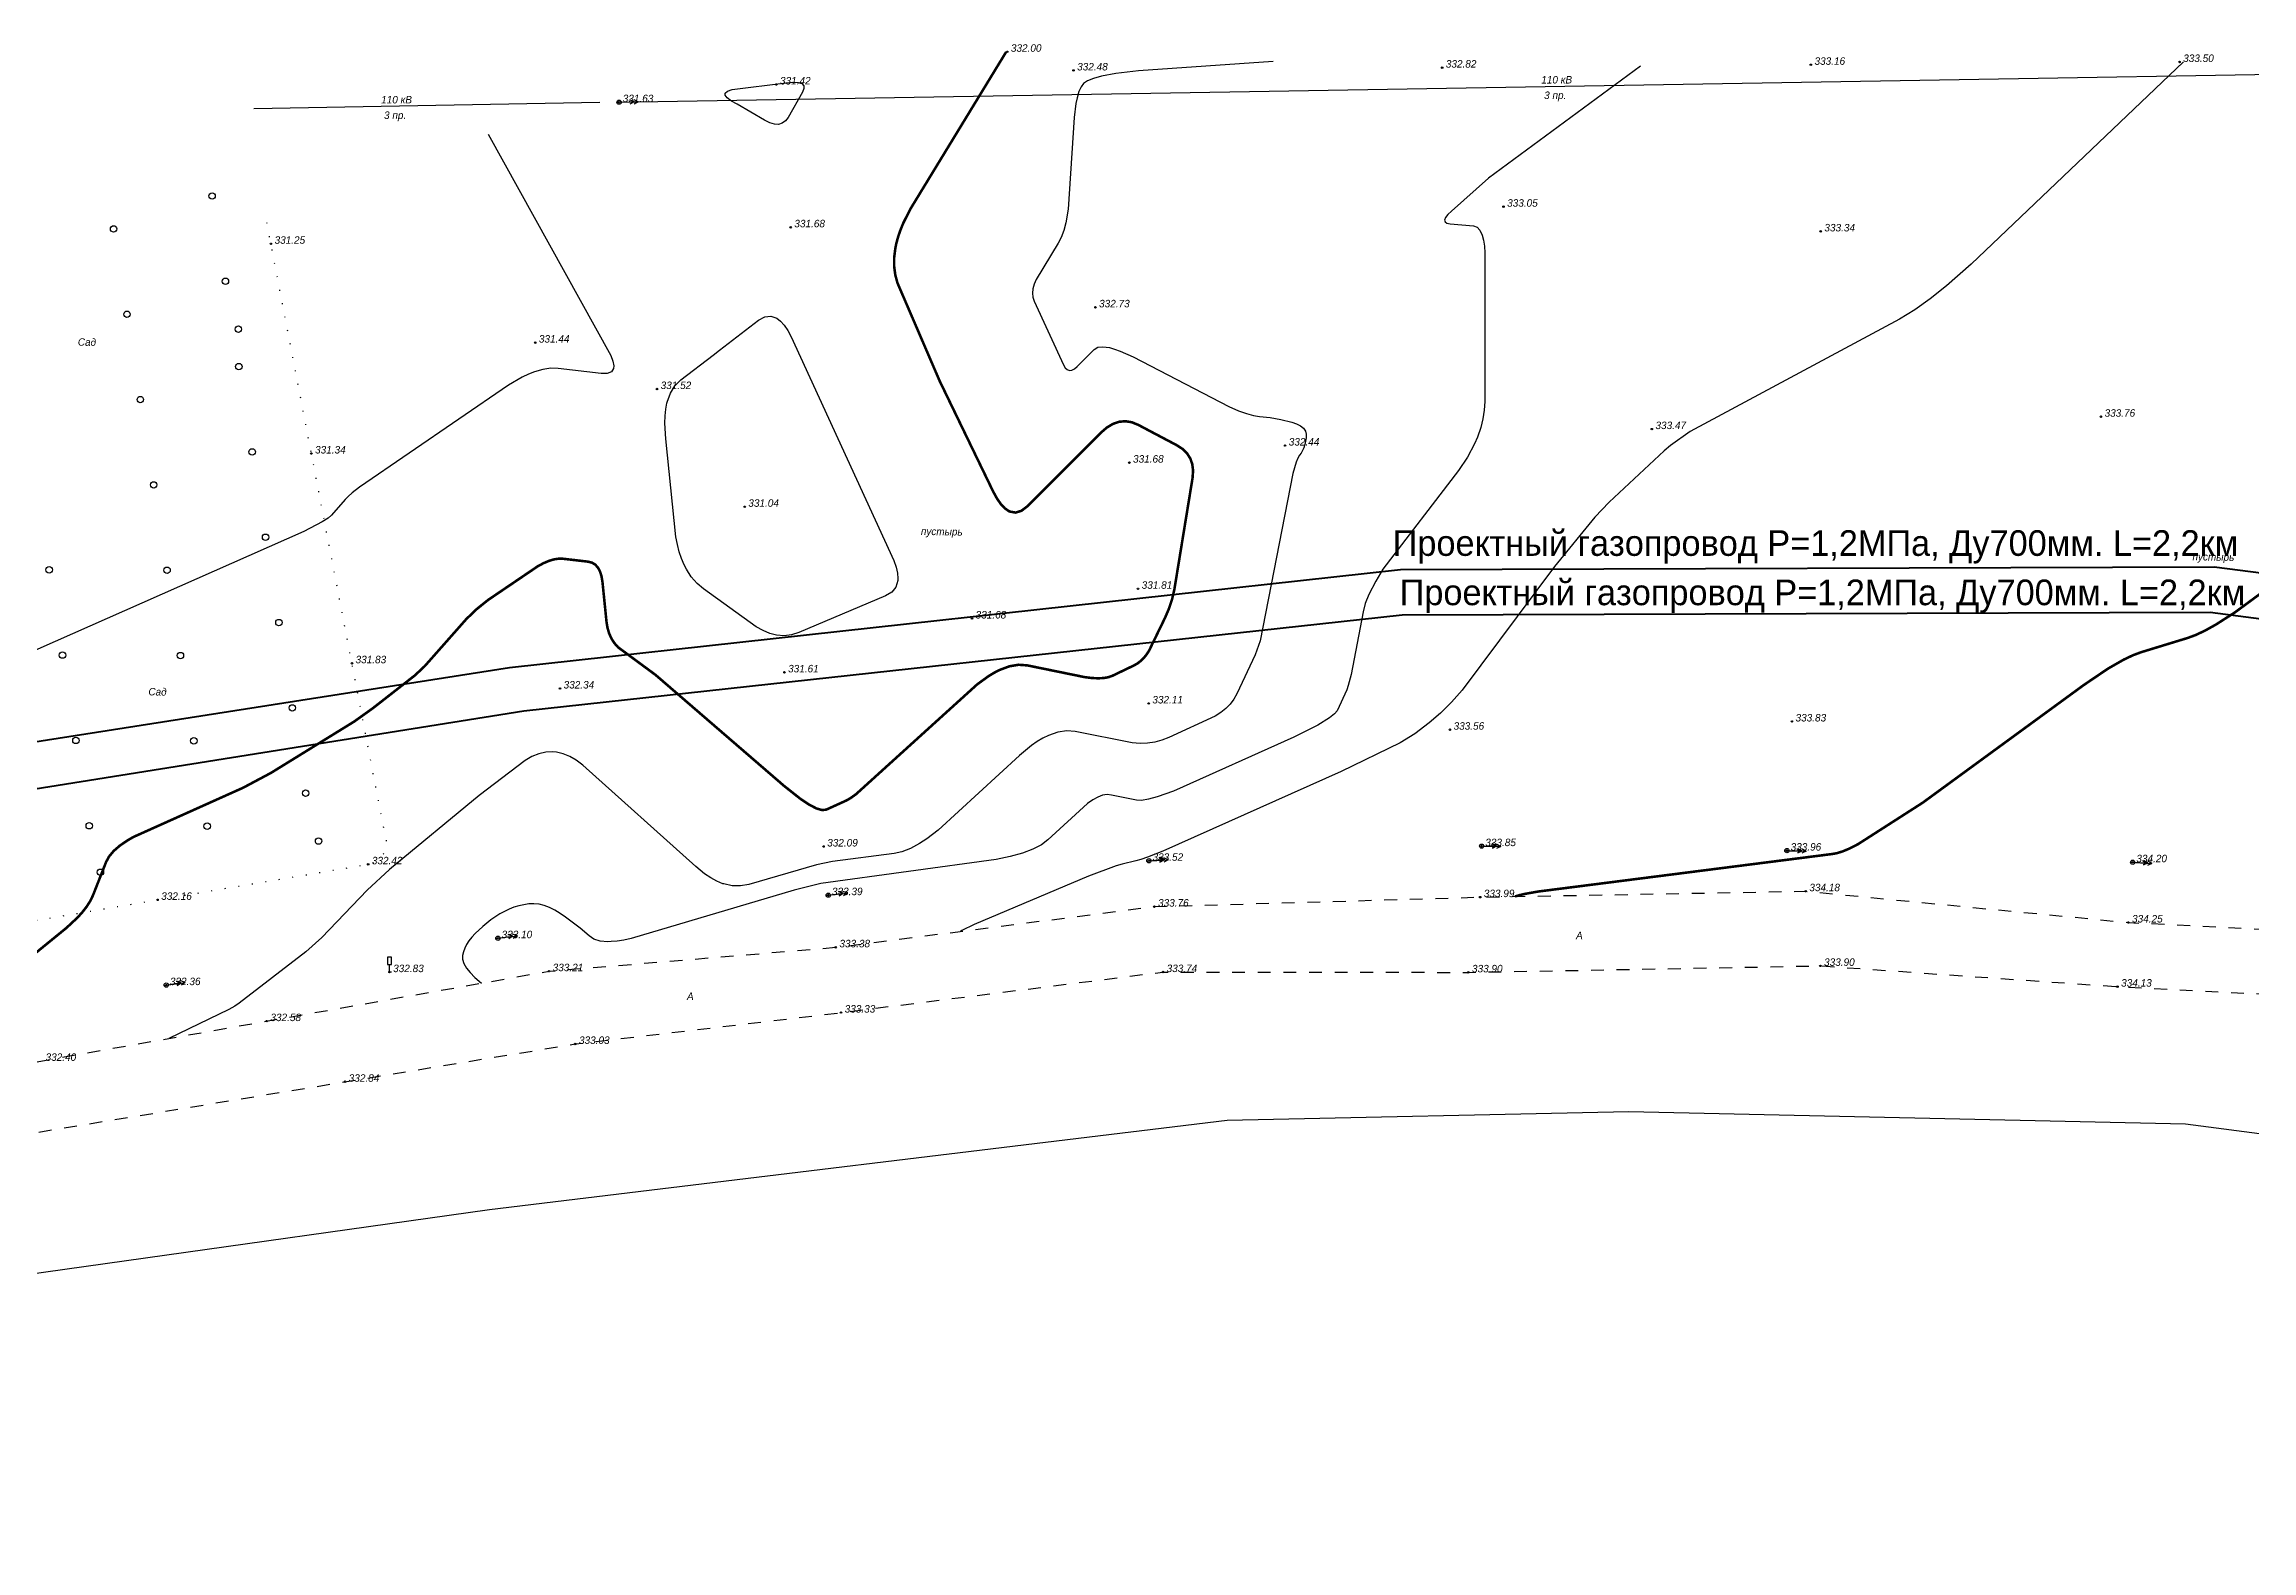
# Model space of a CAD drawing. Extents: x 108150 to 142535, y -18867 to -9422.
# Drawn here: x 139447.1 to 139705.5, y -13317.9 to -13141.6 of the extents above; entities that cross this region are included whole.
import ezdxf

# ---------------------------------------------------------------- set-up
doc = ezdxf.new("R2010")
doc.units = 0
doc.header["$MEASUREMENT"] = 0
for name, pattern in [('Д_ТРОТ_ТРУБА', [3, 1.5, -1.5]), ('ДОРОГИ_СТРОЯЩ', [9, 8, -1]), ('РА_КОНТУРЫ', [1.5, 0, -1.5])]:
    doc.linetypes.add(name, pattern=pattern)
for name, color, linetype in [('(022) Возд. Линии', 7, 'Continuous'), ('(025) Дорога', 7, 'Continuous'), ('(026) Д_знаки', 7, 'Continuous'), ('(037) Контуры', 7, 'Continuous'), ('(038) Деревья', 7, 'Continuous'), ('(039) Земля', 7, 'Continuous'), ('(040) Ограда', 7, 'Continuous'), ('CONTOURS-LABEL', 7, 'Continuous'), ('GEO_POINTS111', 7, 'Continuous'), ('R_Поверхность1_CNT-MAJ', 7, 'Continuous'), ('R_Поверхность1_CNT-MIN', 7, 'Continuous')]:
    doc.layers.add(name, color=color, linetype=linetype)
doc.styles.add('BM-431', font='')
doc.styles.add('S', font='txtwr', dxfattribs={"oblique": 15})
doc.styles.get('BM-431').set_extended_font_data('Bm431', italic=True)
doc.linetypes.add('ОГРАДА_V_ПРОВ', pattern='A,2.5,["v",Standard,S=1,R=0,X=0,Y=0],5,["v",Standard,S=1,R=180,X=0,Y=0],2.5', length=10)

# ---------------------------------------------------------------- blocks, each defined once
blk = doc.blocks.new('strela1')
for p, q in [((0, 0), (2, 0)), ((2, 0), (1.5, 0.25)), ((2, 0), (1.5, -0.25))]:
    blk.add_line(p, q)
blk = doc.blocks.new('strela2')
at = {"layer": '(022) Возд. Линии'}
for p, q in [((0, 0), (2, 0)), ((1.5, 0), (1, 0.25)), ((1.5, 0), (1, -0.25)), ((2, 0), (1.5, 0.25)), ((2, 0), (1.5, -0.25))]:
    blk.add_line(p, q, dxfattribs=at)
blk = doc.blocks.new('*U2453')
at = {"layer": '(022) Возд. Линии'}
for name, p, rotation in [('strela1', (-0.25, 0.01), 358.0747687434406), ('strela2', (0.25, -0.02), 355.922315912876)]:
    blk.add_blockref(name, p, dxfattribs=dict(at, rotation=rotation))
blk = doc.blocks.new('STOLB')
at = {"layer": '(022) Возд. Линии'}
blk.add_circle((0, 0), 0.25, dxfattribs=at)
blk = doc.blocks.new('*U2454')
at = {"layer": '(022) Возд. Линии'}
for name, p, rotation in [('strela1', (-0.25, 0), 359.1597862778251), ('strela2', (0.25, -0.01), 358.0747687434808)]:
    blk.add_blockref(name, p, dxfattribs=dict(at, rotation=rotation))
blk = doc.blocks.new('*U2455')
at = {"layer": '(022) Возд. Линии'}
for name, p, rotation in [('strela1', (-0.25, -0.01), 2.517262946245789), ('strela2', (0.25, 0), 359.1597862779158)]:
    blk.add_blockref(name, p, dxfattribs=dict(at, rotation=rotation))
blk = doc.blocks.new('*U2456')
at = {"layer": '(022) Возд. Линии'}
for name, p, rotation in [('strela1', (-0.25, -0.03), 6.126719751744255), ('strela2', (0.25, 0.01), 2.517262946418224)]:
    blk.add_blockref(name, p, dxfattribs=dict(at, rotation=rotation))
blk = doc.blocks.new('*U2457')
at = {"layer": '(022) Возд. Линии'}
for name, p, rotation in [('strela1', (-0.25, -0.03), 7.420699533146343), ('strela2', (0.25, 0.03), 6.126719751633076)]:
    blk.add_blockref(name, p, dxfattribs=dict(at, rotation=rotation))
blk = doc.blocks.new('*U2458')
at = {"layer": '(022) Возд. Линии'}
for name, p, rotation in [('strela1', (-0.25, -0.04), 8.051356540841722), ('strela2', (0.25, 0.03), 7.420699533728691)]:
    blk.add_blockref(name, p, dxfattribs=dict(at, rotation=rotation))
blk = doc.blocks.new('*U2459')
at = {"layer": '(022) Возд. Линии'}
for name, p, rotation in [('strela1', (-0.25, -0.04), 9.790047601256672), ('strela2', (0.25, 0.03), 8.051356541270067)]:
    blk.add_blockref(name, p, dxfattribs=dict(at, rotation=rotation))
blk = doc.blocks.new('*U2465')
at = {"layer": '(022) Возд. Линии'}
for name, p, rotation in [('strela1', (-0.25, 0), 0.9087225479382808), ('strela2', (0.25, 0), 0.9722710250366146)]:
    blk.add_blockref(name, p, dxfattribs=dict(at, rotation=rotation))
blk = doc.blocks.new('I02063')
at = {"linetype": 'Continuous'}
blk.add_lwpolyline([(-0.5, 3.5), (-0.5, 1.8), (0.5, 1.8), (0.5, 3.5)], close=True, dxfattribs=at)
blk.add_lwpolyline([(0.5, 0), (0, 0), (0, 1.8)], dxfattribs=at)
at = {"color": 4, "style": 'S', "oblique": 15}
blk.add_attdef('Z', (1.280972, -0.066143), '', height=2, dxfattribs=at)
blk = doc.blocks.new('d')
at = {"layer": '(038) Деревья'}
blk.add_ellipse((0, 0), major_axis=(0.265, 0.265), ratio=1, start_param=5.497787, end_param=11.780972, dxfattribs=at)

msp = doc.modelspace()

# ---------------------------------------------------------------- linework, layer by layer
at = {"layer": '(025) Дорога', "linetype": 'Д_ТРОТ_ТРУБА', "flags": 128}
for points in [[(139333.7902, -13278.7188), (139379.6804, -13270.8863), (139416.6914, -13265.8723), (139506.2284, -13250.0443), (139539.7884, -13247.2483), (139577.0734, -13242.4853), (139615.1954, -13241.3783), (139653.2904, -13240.6853), (139691.0564, -13244.3453), (139774.0054, -13248.4203), (139808.5094, -13252.5563), (139890.1544, -13263.1013), (139923.6154, -13271.0563), (139995.2694, -13293.3343), (140032.3874, -13307.8343), (140069.6524, -13324.5263), (140113.5674, -13346.4653), (140146.4974, -13363.1903), (140241.2654, -13418.3333), (140274.2614, -13438.5503), (140315.2724, -13463.1813), (140371.9064, -13497.6843), (140420.9684, -13529.9783), (140472.4074, -13560.1763), (140511.4264, -13584.0923), (140552.8164, -13609.3343), (140592.9864, -13633.7903), (140636.5194, -13661.3993), (140674.9754, -13684.8983), (140717.8484, -13711.6683), (140758.4604, -13736.4743), (140803.1404, -13763.8293), (140843.9484, -13788.7803), (140883.4314, -13812.6723)], [(139218.6944, -13306.9743), (139381.4044, -13279.3503), (139416.9714, -13273.7223), (139509.3084, -13258.5543), (139540.3994, -13254.8873), (139578.0764, -13250.1473), (139613.8114, -13250.1813), (139655.0134, -13249.4213), (139689.7794, -13251.8503), (139773.8114, -13256.0883), (139807.2624, -13260.9083), (139889.0354, -13272.2413), (139921.4764, -13279.5373), (139992.2922, -13301.8336), (140028.9083, -13316.1375), (140065.8, -13332.6623), (140110.7234, -13354.4003), (140141.9494, -13370.1673), (140236.6506, -13426.0608), (140269.7704, -13445.2433), (140310.6142, -13470.882), (140367.0895, -13505.2884), (140417.7814, -13536.2633), (140468.4744, -13567.6803), (140504.6364, -13589.9483), (140549.2384, -13617.3353), (140586.9314, -13639.9043), (140632.8704, -13668.7103), (140668.7384, -13691.4193), (140714.1314, -13718.7523), (140752.2784, -13741.5263), (140798.7524, -13771.3233), (140838.8564, -13795.4853), (140878.9564, -13819.5313)]]:
    msp.add_lwpolyline(points, dxfattribs=at)
at = {"layer": '(037) Контуры', "linetype": 'РА_КОНТУРЫ', "elevation": 330.647, "flags": 128}
msp.add_lwpolyline([(139323.4724, -13192.3793), (139332.9789, -13259.2767), (139333.4707, -13262.8026, 0.33355679), (139333.7295, -13263.0629), (139485.0384, -13237.5409, 0.49154453), (139486.9998, -13233.8634), (139473.1954, -13162.3967)], format="xyb", dxfattribs=at)
at = {"layer": '(040) Ограда', "linetype": 'ОГРАДА_V_ПРОВ', "elevation": 331.432, "flags": 128}
msp.add_lwpolyline([(140189.8476, -13443.6762), (140193.3975, -13417.4134), (140089.9275, -13366.3493), (140011.0505, -13327.3708), (139994.8631, -13321.1751), (139930.108, -13298.7183), (139887.3247, -13291.2719), (139803.7556, -13277.1921), (139731.8093, -13272.4451), (139717.7462, -13270.5614), (139697.7391, -13267.9531), (139632.5805, -13266.5041), (139585.6072, -13267.5184), (139499.2672, -13277.9713), (139409.2573, -13290.6273), (139322.9944, -13306.8473), (139335.7974, -13397.3763), (139352.1444, -13535.2563), (139359.9974, -13607.5303), (139370.6814, -13702.5533), (139377.6814, -13764.7193), (139386.4634, -13843.0583), (139387.2483, -13848.7025), (139399.7605, -13946.8176)], dxfattribs=at)
at = {"ltscale": 0.5, "elevation": 331.632}
msp.add_lwpolyline([(139516.6791, -13148.3123), (139867.3727, -13142.3605)], dxfattribs=at)
at = {"elevation": 331.632}
msp.add_lwpolyline([(139512.1776, -13148.386), (139471.6756, -13149.1255)], dxfattribs=at)
at = {"layer": 'GEO_POINTS111'}
for points, elevation in [([(139559.8524, -13142.4483), (139559.8524, -13142.4483)], 332.001), ([(139567.6054, -13144.6343), (139567.6054, -13144.6343)], 332.478), ([(139610.7509, -13144.304), (139610.7509, -13144.304)], 332.8174), ([(139653.8965, -13143.9737), (139653.8965, -13143.9737)], 333.1569), ([(139697.0421, -13143.6434), (139697.0421, -13143.6434)], 333.4963), ([(139532.8344, -13146.2773), (139532.8344, -13146.2773)], 331.416), ([(139514.4294, -13148.3503), (139514.4294, -13148.3503)], 331.632), ([(139617.9253, -13160.5812), (139617.9253, -13160.5812)], 333.0517), ([(139534.5103, -13162.9908), (139534.5103, -13162.9908)], 331.6797), ([(139473.6822, -13164.9171), (139473.6822, -13164.9171)], 331.2533), ([(139655.0523, -13163.4727), (139655.0523, -13163.4727)], 333.3368), ([(139570.1744, -13172.3583), (139570.1744, -13172.3583)], 332.727), ([(139504.6158, -13176.4842), (139504.6158, -13176.4842)], 331.4389), ([(139518.8634, -13181.9183), (139518.8634, -13181.9183)], 331.524), ([(139687.8397, -13185.1586), (139687.8397, -13185.1586)], 333.7563), ([(139592.3704, -13188.5319), (139592.3704, -13188.5319)], 332.4355), ([(139635.2834, -13186.6043), (139635.2834, -13186.6043)], 333.473), ([(139478.4235, -13189.4633), (139478.4235, -13189.4633)], 331.3362), ([(139574.1454, -13190.5303), (139574.1454, -13190.5303)], 331.675), ([(139529.1254, -13195.6953), (139529.1254, -13195.6953)], 331.036), ([(139575.1584, -13205.2913), (139575.1584, -13205.2913)], 331.811), ([(139555.7256, -13208.7721), (139555.7256, -13208.7721)], 331.6845), ([(139483.1649, -13214.0096), (139483.1649, -13214.0096)], 331.831), ([(139507.5088, -13216.9645), (139507.5088, -13216.9645)], 332.3429), ([(139533.7804, -13215.0773), (139533.7804, -13215.0773)], 331.605), ([(139576.4054, -13218.7093), (139576.4054, -13218.7093)], 332.114), ([(139611.6571, -13221.7836), (139611.6571, -13221.7836)], 333.563), ([(139651.6771, -13220.8198), (139651.6771, -13220.8198)], 333.827), ([(139538.3544, -13235.4523), (139538.3544, -13235.4523)], 332.09), ([(139615.3704, -13235.4093), (139615.3704, -13235.4093)], 333.846), ([(139485.0685, -13237.5356), (139485.0685, -13237.5356)], 332.4224), ([(139576.4284, -13237.1213), (139576.4284, -13237.1213)], 333.517), ([(139651.1004, -13235.9333), (139651.1004, -13235.9333)], 333.958), ([(139691.5594, -13237.2933), (139691.5594, -13237.2933)], 334.204), ([(139653.2904, -13240.6853), (139653.2904, -13240.6853)], 334.18), ([(139460.4167, -13241.694), (139460.4167, -13241.694)], 332.1612), ([(139538.9124, -13241.1483), (139538.9124, -13241.1483)], 333.395), ([(139577.0734, -13242.4853), (139577.0734, -13242.4853)], 333.763), ([(139615.1954, -13241.3783), (139615.1954, -13241.3783)], 333.99), ([(139691.0564, -13244.3453), (139691.0564, -13244.3453)], 334.248), ([(139500.2544, -13246.1833), (139500.2544, -13246.1833)], 333.096), ([(139539.7884, -13247.2483), (139539.7884, -13247.2483)], 333.377), ([(139487.5584, -13250.1523), (139487.5584, -13250.1523)], 332.826), ([(139506.2284, -13250.0443), (139506.2284, -13250.0443)], 333.215), ([(139578.0764, -13250.1473), (139578.0764, -13250.1473)], 333.743), ([(139613.8114, -13250.1813), (139613.8114, -13250.1813)], 333.904), ([(139655.0134, -13249.4213), (139655.0134, -13249.4213)], 333.898), ([(139461.4364, -13251.6743), (139461.4364, -13251.6743)], 332.355), ([(139689.7794, -13251.8503), (139689.7794, -13251.8503)], 334.133), ([(139473.1966, -13255.8835), (139473.1966, -13255.8835)], 332.5783), ([(139540.3994, -13254.8873), (139540.3994, -13254.8873)], 333.334), ([(139509.3084, -13258.5543), (139509.3084, -13258.5543)], 333.028), ([(139482.3615, -13262.9808), (139482.3615, -13262.9808)], 332.8401)]:
    msp.add_lwpolyline(points, dxfattribs=dict(at, elevation=elevation))
for centre in [(139559.8524, -13142.4483, 332.001), (139567.6054, -13144.6343, 332.478), (139610.7509, -13144.304, 332.8174), (139653.8965, -13143.9737, 333.1569), (139697.0421, -13143.6434, 333.4963), (139532.8344, -13146.2773, 331.416), (139514.4294, -13148.3503, 331.632), (139617.9253, -13160.5812, 333.0517), (139534.5103, -13162.9908, 331.6797), (139473.6822, -13164.9171, 331.2533), (139655.0523, -13163.4727, 333.3368), (139570.1744, -13172.3583, 332.727), (139504.6158, -13176.4842, 331.4389), (139518.8634, -13181.9183, 331.524), (139687.8397, -13185.1586, 333.7563), (139592.3704, -13188.5319, 332.4355), (139635.2834, -13186.6043, 333.473), (139478.4235, -13189.4633, 331.3362), (139574.1454, -13190.5303, 331.675), (139529.1254, -13195.6953, 331.036), (139575.1584, -13205.2913, 331.811), (139555.7256, -13208.7721, 331.6845), (139483.1649, -13214.0096, 331.831), (139507.5088, -13216.9645, 332.3429), (139533.7804, -13215.0773, 331.605), (139576.4054, -13218.7093, 332.114), (139611.6571, -13221.7836, 333.563), (139651.6771, -13220.8198, 333.827), (139538.3544, -13235.4523, 332.09), (139615.3704, -13235.4093, 333.846), (139485.0685, -13237.5356, 332.4224), (139576.4284, -13237.1213, 333.517), (139651.1004, -13235.9333, 333.958), (139691.5594, -13237.2933, 334.204), (139653.2904, -13240.6853, 334.18), (139460.4167, -13241.694, 332.1612), (139538.9124, -13241.1483, 333.395), (139577.0734, -13242.4853, 333.763), (139615.1954, -13241.3783, 333.99), (139691.0564, -13244.3453, 334.248), (139500.2544, -13246.1833, 333.096), (139539.7884, -13247.2483, 333.377), (139487.5584, -13250.1523, 332.826), (139506.2284, -13250.0443, 333.215), (139578.0764, -13250.1473, 333.743), (139613.8114, -13250.1813, 333.904), (139655.0134, -13249.4213, 333.898), (139461.4364, -13251.6743, 332.355), (139689.7794, -13251.8503, 334.133), (139473.1966, -13255.8835, 332.5783), (139540.3994, -13254.8873, 333.334), (139509.3084, -13258.5543, 333.028), (139482.3615, -13262.9808, 332.8401)]:
    msp.add_circle(centre, 0.0875, dxfattribs=at)
at = {"layer": 'R_Поверхность1_CNT-MAJ', "color": 42, "const_width": 0.3, "elevation": 334}
msp.add_lwpolyline([(139735.8265, -13184.2619), (139703.5244, -13208.0544), (139701.3014, -13209.478), (139700.0671, -13210.1655), (139698.9652, -13210.6887), (139697.9956, -13211.0474), (139692.5748, -13212.7065), (139691.6085, -13213.0631), (139690.5166, -13213.5797), (139688.6652, -13214.641), (139685.8361, -13216.5539), (139666.9854, -13230.3256), (139659.4314, -13235.1697), (139658.3503, -13235.7205), (139657.619, -13236.0233), (139656.9638, -13236.2271), (139656.3847, -13236.3322), (139621.9839, -13240.7218), (139620.4483, -13240.9927), (139619.8483, -13241.132), (139619.3601, -13241.2738), (139619.2788, -13241.304)], dxfattribs=at)
at = {"layer": 'R_Поверхность1_CNT-MIN', "color": 44, "elevation": 333.5}
msp.add_lwpolyline([(139697.5142, -13143.6398), (139672.6559, -13167.2956), (139669.7807, -13169.8566), (139667.8714, -13171.3611), (139666.0623, -13172.6367), (139664.273, -13173.7498), (139639.7687, -13186.8763), (139637.4742, -13188.5279), (139636.7204, -13189.1304), (139630.2796, -13195.1733), (139628.632, -13196.909), (139623.9105, -13202.6962), (139613.0759, -13217.1745), (139611.833, -13218.5663), (139610.5502, -13219.8405), (139609.2302, -13220.9951), (139607.5598, -13222.2492), (139605.8298, -13223.3278), (139598.9195, -13226.6752), (139578.0775, -13235.9946), (139576.2824, -13236.6967), (139575.4753, -13236.9735), (139574.912, -13237.1251), (139573.291, -13237.5011), (139572.5889, -13237.7043), (139569.366, -13238.9427), (139555.9988, -13244.5858), (139554.5297, -13245.3002), (139554.3834, -13245.3838)], dxfattribs=at)
at = {"layer": 'R_Поверхность1_CNT-MIN', "color": 44, "elevation": 331.5}
msp.add_lwpolyline([(139527.5997, -13148.2126), (139527.0888, -13147.8582), (139526.838, -13147.5476), (139526.8474, -13147.281), (139527.1169, -13147.0582), (139527.6464, -13146.8794), (139533.9546, -13146.0664), (139534.7745, -13146.0036), (139535.3946, -13146.0412), (139535.815, -13146.1792), (139536.0355, -13146.4176), (139536.0564, -13146.7564), (139535.8774, -13147.1956), (139534.2046, -13150.1321), (139533.8956, -13150.5493), (139533.5262, -13150.8223), (139533.0965, -13150.9509), (139532.6065, -13150.9352), (139532.0561, -13150.7753), (139531.4453, -13150.471), (139528.2406, -13148.589)], close=True, dxfattribs=at)

# ---------------------------------------------------------------- block references
at = {"layer": '(022) Возд. Линии'}
for name, p in [('*U2465', (139514.4294, -13148.3503, 331.632)), ('STOLB', (139514.4294, -13148.3503, 331.632)), ('*U2455', (139615.3704, -13235.4093, 333.846)), ('STOLB', (139615.3704, -13235.4093, 333.846)), ('*U2456', (139576.4284, -13237.1213, 333.517)), ('STOLB', (139576.4284, -13237.1213, 333.517)), ('*U2454', (139651.1004, -13235.9333, 333.958)), ('STOLB', (139651.1004, -13235.9333, 333.958)), ('*U2453', (139691.5594, -13237.2933, 334.204)), ('STOLB', (139691.5594, -13237.2933, 334.204)), ('*U2457', (139538.9124, -13241.1483, 333.395)), ('STOLB', (139538.9124, -13241.1483, 333.395)), ('*U2458', (139500.2544, -13246.1833, 333.096)), ('STOLB', (139500.2544, -13246.1833, 333.096)), ('*U2459', (139461.4364, -13251.6743, 332.355)), ('STOLB', (139461.4364, -13251.6743, 332.355))]:
    msp.add_blockref(name, p, dxfattribs=at)
at = {"layer": '(026) Д_знаки', "xscale": 0.5, "yscale": 0.5, "zscale": 0.5}
msp.add_blockref('I02063', (139487.5584, -13250.1523, 332.826), dxfattribs=at)
msp.add_blockref('I02063', (139487.5584, -13250.1523, 332.826), dxfattribs=at)
at = {"layer": '(038) Деревья', "linetype": 'Continuous'}
for p in [(139466.8006, -13159.3242), (139466.8006, -13159.3242), (139455.2742, -13163.1834), (139455.2742, -13163.1834), (139468.3649, -13169.3085), (139468.3649, -13169.3085), (139456.8385, -13173.1677), (139456.8385, -13173.1677), (139469.876, -13174.91), (139469.876, -13174.91), (139469.9293, -13179.2929), (139469.9293, -13179.2929), (139458.4029, -13183.152), (139458.4029, -13183.152), (139471.4936, -13189.2772), (139471.4936, -13189.2772), (139459.9672, -13193.1363), (139459.9672, -13193.1363), (139473.0579, -13199.2615), (139473.0579, -13199.2615), (139447.7334, -13203.0714), (139447.7334, -13203.0714), (139461.5316, -13203.1207), (139461.5316, -13203.1207), (139474.6223, -13209.2459), (139474.6223, -13209.2459), (139449.2978, -13213.0558), (139449.2978, -13213.0558), (139463.0959, -13213.105), (139463.0959, -13213.105), (139476.1866, -13219.2302), (139476.1866, -13219.2302), (139450.8621, -13223.0401), (139450.8621, -13223.0401), (139464.6602, -13223.0893), (139464.6602, -13223.0893), (139477.751, -13229.2145), (139477.751, -13229.2145), (139452.4265, -13233.0244), (139452.4265, -13233.0244), (139466.2246, -13233.0737), (139466.2246, -13233.0737), (139479.262, -13234.816), (139479.262, -13234.816), (139453.735, -13238.4608), (139453.735, -13238.4608)]:
    msp.add_blockref('d', p, dxfattribs=at)

# ---------------------------------------------------------------- texts
at = {"layer": '(022) Возд. Линии', "style": 'BM-431'}
for s, p in [('110 кВ', (139486.5846, -13148.496, 331.632)), ('110 кВ', (139622.347, -13146.1643, 331.632)), ('3 пр.', (139622.6838, -13147.9768, 331.632)), ('3 пр.', (139486.9214, -13150.3084, 331.632))]:
    msp.add_text(s, height=0.875, dxfattribs=at).set_placement(p)
at = {"layer": '(025) Дорога', "linetype": 'ДОРОГИ_СТРОЯЩ', "style": 'BM-431'}
for p in [(139626.4176, -13246.2983), (139522.3764, -13253.4083)]:
    msp.add_text('A', height=0.875, dxfattribs=at).set_placement(p)
at = {"layer": '(039) Земля', "linetype": 'Continuous', "style": 'BM-431', "width": 1}
for s, p in [('Сад', (139451.0871, -13176.8431)), ('пустырь', (139549.7458, -13198.9929)), ('пустырь', (139698.5566, -13201.9577)), ('Сад', (139459.3408, -13217.7655))]:
    msp.add_text(s, height=0.87, rotation=359.155003, dxfattribs=at).set_placement(p)
at = {"char_height": 3, "attachment_point": 1}
for width, insert in [(105.466376, (139604.9633, -13198.4399)), (106.538094, (139605.7789, -13204.2127))]:
    msp.add_mtext_dynamic_manual_height_columns('Проектный газопровод Р=1,2МПа, Ду700мм. L=2,2км', width=width, gutter_width=12.5, heights=[0], dxfattribs=dict(at, insert=insert))
at = {"layer": 'GEO_POINTS111', "color": 7, "char_height": 0.876, "attachment_point": 1}
for s, insert, width in [('\\fD431|b0|i1|c0|p34;\\W1.0000000000;\\T1.0000000000;\\o\\l332.00', (139560.2792, -13141.5723, 332.001), 4.019156), ('\\fD431|b0|i1|c0|p34;\\W1.0000000000;\\T1.0000000000;\\o\\l332.48', (139568.0322, -13143.7583, 332.478), 4.025023), ('\\fD431|b0|i1|c0|p34;\\W1.0000000000;\\T1.0000000000;\\o\\l332.82', (139611.1778, -13143.428, 332.8174), 4.030891), ('\\fD431|b0|i1|c0|p34;\\W1.0000000000;\\T1.0000000000;\\o\\l333.16', (139654.3234, -13143.0977, 333.1569), 3.722853), ('\\fD431|b0|i1|c0|p34;\\W1.0000000000;\\T1.0000000000;\\o\\l333.50', (139697.469, -13142.7674, 333.4963), 3.928798), ('\\fD431|b0|i1|c0|p34;\\W1.0000000000;\\T1.0000000000;\\o\\l331.63', (139514.8562, -13147.4743, 331.632), 3.80793), ('\\fD431|b0|i1|c0|p34;\\W1.0000000000;\\T1.0000000000;\\o\\l331.42', (139533.2612, -13145.4013, 331.416), 3.778007), ('\\fD431|b0|i1|c0|p34;\\W1.0000000000;\\T1.0000000000;\\o\\l333.05', (139618.3522, -13159.7052, 333.0517), 3.979258), ('\\fD431|b0|i1|c0|p34;\\W1.0000000000;\\T1.0000000000;\\o\\l331.68', (139534.9371, -13162.1148, 331.6797), 3.790328), ('\\fD431|b0|i1|c0|p34;\\W1.0000000000;\\T1.0000000000;\\o\\l333.34', (139655.4791, -13162.5967, 333.3368), 3.905916), ('\\fD431|b0|i1|c0|p34;\\W1.0000000000;\\T1.0000000000;\\o\\l331.25', (139474.109, -13164.0411, 331.2533), 3.775073), ('\\fD431|b0|i1|c0|p34;\\W1.0000000000;\\T1.0000000000;\\o\\l332.73', (139570.6012, -13171.4823, 332.727), 3.922931), ('\\fD431|b0|i1|c0|p34;\\W1.0000000000;\\T1.0000000000;\\o\\l331.44', (139505.0427, -13175.6082, 331.4389), 3.773313), ('\\fD431|b0|i1|c0|p34;\\W1.0000000000;\\T1.0000000000;\\o\\l331.52', (139519.2902, -13181.0423, 331.524), 3.724027), ('\\fD431|b0|i1|c0|p34;\\W1.0000000000;\\T1.0000000000;\\o\\l333.47', (139635.7102, -13185.7283, 333.473), 3.964589), ('\\fD431|b0|i1|c0|p34;\\W1.0000000000;\\T1.0000000000;\\o\\l333.76', (139688.2665, -13184.2826, 333.7563), 3.855456), ('\\fD431|b0|i1|c0|p34;\\W1.0000000000;\\T1.0000000000;\\o\\l331.34', (139478.8504, -13188.5873, 331.3362), 3.713466), ('\\fD431|b0|i1|c0|p34;\\W1.0000000000;\\T1.0000000000;\\o\\l332.44', (139592.7973, -13187.6559, 332.4355), 4.008008), ('\\fD431|b0|i1|c0|p34;\\W1.0000000000;\\T1.0000000000;\\o\\l331.68', (139574.5722, -13189.6543, 331.675), 3.790328), ('\\fD431|b0|i1|c0|p34;\\W1.0000000000;\\T1.0000000000;\\o\\l331.04', (139529.5522, -13194.8193, 331.036), 3.767445), ('\\fD431|b0|i1|c0|p34;\\W1.0000000000;\\T1.0000000000;\\o\\l331.81', (139575.5852, -13204.4153, 331.811), 3.571475), ('\\fD431|b0|i1|c0|p34;\\W1.0000000000;\\T1.0000000000;\\o\\l331.68', (139556.1525, -13207.8961, 331.6845), 3.790328), ('\\fD431|b0|i1|c0|p34;\\W1.0000000000;\\T1.0000000000;\\o\\l331.83', (139483.5917, -13213.1336, 331.831), 3.826119), ('\\fD431|b0|i1|c0|p34;\\W1.0000000000;\\T1.0000000000;\\o\\l331.61', (139534.2072, -13214.2013, 331.605), 3.553286), ('\\fD431|b0|i1|c0|p34;\\W1.0000000000;\\T1.0000000000;\\o\\l332.34', (139507.9357, -13216.0885, 332.3429), 3.948161), ('\\fD431|b0|i1|c0|p34;\\W1.0000000000;\\T1.0000000000;\\o\\l332.11', (139576.8322, -13217.8333, 332.114), 3.535684), ('\\fD431|b0|i1|c0|p34;\\W1.0000000000;\\T1.0000000000;\\o\\l333.83', (139652.1039, -13219.9438, 333.827), 4.018569), ('\\fD431|b0|i1|c0|p34;\\W1.0000000000;\\T1.0000000000;\\o\\l333.56', (139612.084, -13220.9076, 333.563), 3.921171), ('\\fD431|b0|i1|c0|p34;\\W1.0000000000;\\T1.0000000000;\\o\\l332.09', (139538.7812, -13234.5763, 332.09), 3.990993), ('\\fD431|b0|i1|c0|p34;\\W1.0000000000;\\T1.0000000000;\\o\\l333.85', (139615.7972, -13234.5333, 333.846), 4.003314), ('\\fD431|b0|i1|c0|p34;\\W1.0000000000;\\T1.0000000000;\\o\\l333.96', (139651.5272, -13235.0573, 333.958), 3.975151), ('\\fD431|b0|i1|c0|p34;\\W1.0000000000;\\T1.0000000000;\\o\\l332.42', (139485.4953, -13236.6596, 332.4224), 4.012702), ('\\fD431|b0|i1|c0|p34;\\W1.0000000000;\\T1.0000000000;\\o\\l333.52', (139576.8552, -13236.2453, 333.517), 3.916477), ('\\fD431|b0|i1|c0|p34;\\W1.0000000000;\\T1.0000000000;\\o\\l334.20', (139691.9862, -13236.4173, 334.204), 4.025023), ('\\fD431|b0|i1|c0|p34;\\W1.0000000000;\\T1.0000000000;\\o\\l333.39', (139539.3392, -13240.2723, 333.395), 3.894768), ('\\fD431|b0|i1|c0|p34;\\W1.0000000000;\\T1.0000000000;\\o\\l333.99', (139615.6222, -13240.5023, 333.99), 3.954615), ('\\fD431|b0|i1|c0|p34;\\W1.0000000000;\\T1.0000000000;\\o\\l334.18', (139653.7172, -13239.8093, 334.18), 3.790328), ('\\fD431|b0|i1|c0|p34;\\W1.0000000000;\\T1.0000000000;\\o\\l332.16', (139460.8436, -13240.818, 332.1612), 3.765098), ('\\fD431|b0|i1|c0|p34;\\W1.0000000000;\\T1.0000000000;\\o\\l333.76', (139577.5002, -13241.6093, 333.763), 3.855456), ('\\fD431|b0|i1|c0|p34;\\W1.0000000000;\\T1.0000000000;\\o\\l333.10', (139500.6812, -13245.3073, 333.096), 3.730481), ('\\fD431|b0|i1|c0|p34;\\W1.0000000000;\\T1.0000000000;\\o\\l334.25', (139691.4832, -13243.4693, 334.248), 4.02737), ('\\fD431|b0|i1|c0|p34;\\W1.0000000000;\\T1.0000000000;\\o\\l333.38', (139540.2152, -13246.3723, 333.377), 3.922931), ('\\fD431|b0|i1|c0|p34;\\W1.0000000000;\\T1.0000000000;\\o\\l332.36', (139461.8632, -13250.7983, 332.355), 3.957549), ('\\fD431|b0|i1|c0|p34;\\W1.0000000000;\\T1.0000000000;\\o\\l332.83', (139487.9852, -13249.2763, 332.826), 4.060814), ('\\fD431|b0|i1|c0|p34;\\W1.0000000000;\\T1.0000000000;\\o\\l333.21', (139506.6552, -13249.1683, 333.215), 3.728134), ('\\fD431|b0|i1|c0|p34;\\W1.0000000000;\\T1.0000000000;\\o\\l333.74', (139578.5032, -13249.2713, 333.743), 3.846068), ('\\fD431|b0|i1|c0|p34;\\W1.0000000000;\\T1.0000000000;\\o\\l333.90', (139614.2382, -13249.3053, 333.904), 3.982778), ('\\fD431|b0|i1|c0|p34;\\W1.0000000000;\\T1.0000000000;\\o\\l333.90', (139655.4402, -13248.5453, 333.898), 3.982778), ('\\fD431|b0|i1|c0|p34;\\W1.0000000000;\\T1.0000000000;\\o\\l334.13', (139690.2062, -13250.9743, 334.133), 3.80793), ('\\fD431|b0|i1|c0|p34;\\W1.0000000000;\\T1.0000000000;\\o\\l332.58', (139473.6235, -13255.0075, 332.5783), 3.971044), ('\\fD431|b0|i1|c0|p34;\\W1.0000000000;\\T1.0000000000;\\o\\l333.33', (139540.8262, -13254.0113, 333.334), 3.940533), ('\\fD431|b0|i1|c0|p34;\\W1.0000000000;\\T1.0000000000;\\o\\l333.03', (139509.7352, -13257.6783, 333.028), 3.994513), ('\\fD431|b0|i1|c0|p34;\\W1.0000000000;\\T1.0000000000;\\o\\l332.40', (139447.313, -13259.6585, 332.4023), 4.025023), ('\\fD431|b0|i1|c0|p34;\\W1.0000000000;\\T1.0000000000;\\o\\l332.84', (139482.7884, -13262.1048, 332.8401), 4.026197)]:
    msp.add_mtext(s, dxfattribs=dict(at, insert=insert, width=width))

# ---------------------------------------------------------------- wipeouts: each hides what was drawn before it
at = {"color": 42}
for points in [[(139547.2571, -13181.677), (139547.8242, -13179.882), (139551.5765, -13181.0673), (139551.0094, -13182.8624)], [(139515.2044, -13209.2532), (139513.3388, -13209.5051), (139512.8124, -13205.6054), (139514.6779, -13205.3535)]]:
    msp.add_wipeout(points, dxfattribs=at).dxf.layer = 'CONTOURS-LABEL'

# ---------------------------------------------------------------- next in the draw order: linework, layer by layer
at = {"color": 5, "lineweight": 60, "elevation": 326}
msp.add_lwpolyline([(140801.1787, -13472.1263), (140732.6859, -13429.2653), (140508.6645, -13458.1742), (140121.5145, -13301.8894), (140008.5394, -13255.9467), (139894.9978, -13227.6407), (139701.0834, -13202.7773), (139605.8741, -13203.0774), (139501.6057, -13214.5407), (139285.8205, -13248.3325), (139225.0703, -13260.2035), (139246.7442, -13375.4068), (139298.7261, -13431.8258), (139344.6342, -13842.8789)], dxfattribs=at)
at = {"color": 4, "lineweight": 60}
msp.add_lwpolyline([(140798.5699, -13476.3918), (140733.7339, -13436.2883), (140507.8122, -13467.1846), (140118.8988, -13306.1506), (140005.4069, -13262.7742), (139894.0076, -13233.3311), (139700.6355, -13208.0653), (139606.0868, -13208.3889), (139503.2675, -13219.6322), (139284.0393, -13254.6173), (139231.4764, -13264.9757), (139252.444, -13373.3441), (139304.0432, -13429.4475), (139349.5096, -13842.3587)], dxfattribs=at)
at = {"layer": 'R_Поверхность1_CNT-MAJ', "color": 42, "const_width": 0.3, "elevation": 332}
msp.add_lwpolyline([(139559.7293, -13142.4642), (139548.5104, -13160.8623), (139547.6913, -13162.4934), (139547.3675, -13163.2817), (139547.1008, -13164.0519), (139546.8913, -13164.804), (139546.7581, -13165.4299), (139546.623, -13166.5167), (139546.6205, -13167.5614), (139546.7505, -13168.5641), (139547.013, -13169.5248), (139551.9468, -13180.9808), (139558.2051, -13193.9125), (139558.6505, -13194.7279), (139559.1026, -13195.3802), (139559.5614, -13195.8694), (139560.0267, -13196.1955), (139560.159, -13196.2579), (139560.832, -13196.3757), (139561.5183, -13196.1664), (139562.218, -13195.6301), (139570.7818, -13187.0557), (139571.4917, -13186.4392), (139572.208, -13186.0048), (139572.9306, -13185.7524), (139572.9478, -13185.7486), (139573.6828, -13185.6829), (139574.4243, -13185.8021), (139575.1723, -13186.1063), (139579.6798, -13188.4863), (139580.3576, -13188.9231), (139580.8884, -13189.4403), (139581.2722, -13190.0377), (139581.5091, -13190.7155), (139581.599, -13191.4736), (139581.542, -13192.3121), (139579.4136, -13205.3576), (139579.1492, -13206.4922), (139578.78, -13207.6123), (139578.3058, -13208.718), (139576.4499, -13212.5334), (139576.1478, -13212.9956), (139575.8199, -13213.3996), (139575.4662, -13213.7457), (139575.0866, -13214.0336), (139574.6811, -13214.2635), (139572.171, -13215.4688), (139571.7068, -13215.6361), (139571.1508, -13215.7364), (139570.5031, -13215.7696), (139569.7636, -13215.7357), (139568.9323, -13215.6347), (139562.1962, -13214.2572), (139561.1895, -13214.1826), (139560.107, -13214.3622), (139558.9488, -13214.796), (139558.3233, -13215.1182), (139557.6777, -13215.5077), (139556.3264, -13216.4886), (139542.162, -13229.3269), (139541.5121, -13229.7915), (139541.0341, -13230.0654), (139538.6818, -13231.136), (139538.1988, -13231.1914), (139537.5342, -13231.0005), (139536.6879, -13230.5635), (139535.6432, -13229.8683), (139533.7253, -13228.3501), (139518.7063, -13215.3791), (139514.3093, -13212.1371), (139513.8816, -13211.6537), (139513.532, -13211.1092), (139513.2605, -13210.5038), (139513.067, -13209.8374), (139512.9515, -13209.11), (139512.4929, -13204.5626), (139512.3822, -13203.8631), (139512.2029, -13203.2805), (139511.9551, -13202.8148), (139511.6388, -13202.4659), (139511.2539, -13202.2339), (139510.8005, -13202.1188), (139507.8744, -13201.7786), (139507.3662, -13201.7683), (139506.8169, -13201.8505), (139506.2266, -13202.0254), (139505.5951, -13202.2928), (139504.9226, -13202.6529), (139499.0867, -13206.6087), (139497.7523, -13207.6845), (139496.5517, -13208.8381), (139491.7041, -13214.3238), (139490.5463, -13215.4183), (139485.5818, -13219.295), (139483.4153, -13220.838), (139473.6945, -13226.8375), (139470.448, -13228.5679), (139457.5864, -13234.3417), (139456.8786, -13234.7517), (139455.9939, -13235.3584), (139455.2772, -13235.9843), (139454.7451, -13236.6192), (139454.3977, -13237.2629), (139452.8676, -13241.1518), (139452.5544, -13241.81), (139452.1249, -13242.4883), (139451.5789, -13243.1866), (139451.0467, -13243.7718), (139449.7495, -13244.9823), (139439.2013, -13253.5797)], dxfattribs=at)
at = {"layer": 'R_Поверхность1_CNT-MIN', "color": 44}
for points, elevation in [([(139590.9615, -13143.5825), (139575.2206, -13144.6641), (139572.5723, -13145.0005), (139570.8839, -13145.3206), (139569.938, -13145.5795), (139569.242, -13145.8583), (139568.7959, -13146.1572), (139568.4953, -13146.5509), (139568.236, -13147.1142), (139568.0179, -13147.8473), (139567.881, -13148.5107), (139567.6772, -13150.1259), (139567.0004, -13160.8872), (139566.7209, -13162.4687), (139566.4712, -13163.3774), (139566.1713, -13164.1668), (139565.8212, -13164.8366), (139563.2411, -13169.0925), (139563.0059, -13169.6577), (139562.8641, -13170.1929), (139562.8156, -13170.6981), (139562.8606, -13171.1733), (139562.9989, -13171.6186), (139566.4371, -13179.0884), (139566.6455, -13179.427), (139566.8766, -13179.6432), (139567.1305, -13179.7372), (139567.4072, -13179.7089), (139567.7067, -13179.5584), (139568.0289, -13179.2855), (139570.0305, -13177.2814), (139570.4503, -13177.0355), (139571.0428, -13176.9657), (139571.8079, -13177.0721), (139572.3938, -13177.2344), (139573.0516, -13177.4703), (139574.5834, -13178.1624), (139585.7757, -13183.9773), (139586.908, -13184.4531), (139587.8471, -13184.786), (139588.6633, -13185.0075), (139589.3567, -13185.1177), (139590.6205, -13185.2654), (139591.8842, -13185.4911), (139593.1476, -13185.7947), (139593.7211, -13185.9879), (139594.1783, -13186.2251), (139594.5193, -13186.5062), (139594.7439, -13186.8312), (139594.8523, -13187.2001), (139594.8444, -13187.613), (139594.7675, -13188.0326), (139594.6691, -13188.4219), (139594.5491, -13188.7808), (139594.4075, -13189.1093), (139594.2444, -13189.4075), (139594.0597, -13189.6754), (139593.8622, -13190.0058), (139593.6605, -13190.4917), (139593.2811, -13191.7829), (139589.4447, -13211.3722), (139588.8851, -13213.0239), (139586.725, -13217.5904), (139586.3759, -13218.212), (139585.9482, -13218.7849), (139585.4417, -13219.3092), (139584.8565, -13219.7848), (139584.1926, -13220.2117), (139578.7578, -13222.7132), (139577.9612, -13223.021), (139577.1357, -13223.2367), (139576.2811, -13223.3602), (139575.3976, -13223.3916), (139574.485, -13223.3309), (139567.8068, -13221.9845), (139566.8218, -13221.9031), (139565.7787, -13222.0569), (139564.6778, -13222.4459), (139564.0339, -13222.7676), (139563.3717, -13223.1634), (139562.6912, -13223.6335), (139561.2755, -13224.7963), (139551.7828, -13233.5415), (139550.4464, -13234.5552), (139549.5987, -13235.1047), (139548.5322, -13235.6733), (139547.5335, -13236.0582), (139546.6027, -13236.2593), (139539.3956, -13237.1943), (139537.539, -13237.59), (139529.6171, -13239.8881), (139528.6518, -13240.0724), (139527.6731, -13240.0558), (139526.6809, -13239.8385), (139526.5819, -13239.8061), (139525.8725, -13239.5177), (139525.1564, -13239.1292), (139524.4336, -13238.6407), (139523.4182, -13237.7956), (139510.1856, -13225.9314), (139509.416, -13225.3587), (139508.6471, -13224.9167), (139507.8789, -13224.6055), (139507.1116, -13224.425), (139506.6449, -13224.3792), (139505.8389, -13224.4141), (139505.0338, -13224.5937), (139504.2296, -13224.9179), (139503.4261, -13225.3867), (139498.0674, -13229.47), (139487.5655, -13238.1367), (139484.9502, -13240.577), (139479.637, -13246.1046), (139477.7523, -13247.759), (139469.9823, -13253.7771), (139469.4704, -13254.1234), (139468.7617, -13254.5181), (139461.7336, -13257.9099)], 332.5), ([(139633.958, -13144.1263), (139616.1634, -13157.2404), (139611.8296, -13161.0894), (139611.4079, -13161.5101), (139611.1455, -13161.8615), (139611.0424, -13162.1435), (139611.0988, -13162.3561), (139611.3144, -13162.4993), (139611.6895, -13162.5731), (139614.4179, -13162.808), (139614.8344, -13162.9576), (139615.1746, -13163.328), (139615.4384, -13163.9193), (139615.5832, -13164.493), (139615.6871, -13165.1853), (139615.7498, -13165.9963), (139615.7295, -13183.3902), (139615.676, -13184.3951), (139615.5206, -13185.4099), (139615.2634, -13186.4346), (139614.8658, -13187.5659), (139614.5316, -13188.3298), (139613.6996, -13189.8736), (139612.6495, -13191.4385), (139603.8219, -13203.0129), (139602.9685, -13204.3904), (139602.1734, -13205.9437), (139601.757, -13207.0189), (139601.5016, -13208.0053), (139600.1065, -13215.3417), (139599.7677, -13216.6258), (139599.601, -13217.1179), (139598.452, -13219.5627), (139598.1521, -13219.944), (139597.5803, -13220.4037), (139596.2046, -13221.2447), (139593.3756, -13222.6588), (139579.3246, -13228.96), (139577.4016, -13229.6514), (139576.3702, -13229.9309), (139575.5569, -13230.0581), (139574.9618, -13230.0331), (139572.0455, -13229.4264), (139571.5448, -13229.385), (139571.0146, -13229.4632), (139570.4549, -13229.6609), (139569.8657, -13229.9782), (139569.2472, -13230.415), (139564.6225, -13234.6682), (139563.8491, -13235.2532), (139562.8543, -13235.7758), (139561.6381, -13236.2362), (139560.2049, -13236.6332), (139558.5516, -13236.9683), (139538.0259, -13239.7972), (139534.9154, -13240.5651), (139515.8402, -13246.2035), (139514.9865, -13246.3937), (139514.2026, -13246.521), (139513.4886, -13246.5854), (139513.103, -13246.5938), (139512.2093, -13246.5142), (139511.479, -13246.2876), (139510.912, -13245.9139), (139509.8917, -13245.0247), (139508.1749, -13243.7107), (139507.553, -13243.278), (139506.9218, -13242.8878), (139506.297, -13242.5801), (139505.6786, -13242.3548), (139505.0666, -13242.212), (139504.4609, -13242.1516), (139503.8616, -13242.1737), (139503.2706, -13242.259), (139502.6897, -13242.3883), (139502.119, -13242.5616), (139501.5584, -13242.779), (139501.008, -13243.0403), (139500.4678, -13243.3456), (139499.435, -13244.036), (139498.4774, -13244.7976), (139497.595, -13245.6306), (139497.2014, -13246.064), (139496.8653, -13246.4957), (139496.5869, -13246.9257), (139496.3662, -13247.3539), (139496.203, -13247.7803), (139496.0974, -13248.205), (139496.0998, -13248.6529), (139496.2603, -13249.1487), (139496.579, -13249.6925), (139496.9948, -13250.2157), (139497.5353, -13250.7768), (139498.3229, -13251.4417)], 333), ([(139499.0982, -13152.0943), (139513.4692, -13177.9939), (139513.7156, -13178.6724), (139513.8022, -13179.2208), (139513.7715, -13179.5123), (139513.5311, -13179.9), (139513.0525, -13180.0938), (139512.3356, -13180.0936), (139507.3194, -13179.5104), (139506.4528, -13179.4895), (139505.525, -13179.621), (139504.536, -13179.905), (139503.8207, -13180.1888), (139503.0765, -13180.5445), (139501.5013, -13181.4723), (139484.0497, -13193.4106), (139483.2062, -13194.0719), (139482.7078, -13194.5045), (139482.3659, -13194.8516), (139480.7841, -13196.6773), (139480.377, -13197.0284), (139479.6828, -13197.4733), (139477.541, -13198.5922), (139441.9907, -13214.3066)], 331.5)]:
    msp.add_lwpolyline(points, dxfattribs=dict(at, elevation=elevation))
at = {"layer": 'R_Поверхность1_CNT-MIN', "color": 44, "elevation": 331.5}
msp.add_lwpolyline([(139526.1874, -13177.3592), (139530.7336, -13173.8681), (139531.4794, -13173.454), (139532.2015, -13173.3753), (139532.8998, -13173.6321), (139533.3357, -13173.9738), (139533.7617, -13174.4537), (139534.178, -13175.072), (139534.5845, -13175.8286), (139546.5987, -13201.9711), (139546.8666, -13202.7567), (139547.0184, -13203.468), (139547.0541, -13204.1051), (139547.0363, -13204.3349), (139546.8123, -13205.0911), (139546.3393, -13205.6881), (139545.6174, -13206.126), (139535.4606, -13210.4257), (139534.605, -13210.6968), (139533.7313, -13210.7936), (139532.8393, -13210.716), (139532.0675, -13210.5132), (139531.2825, -13210.1847), (139530.4844, -13209.7305), (139524.3185, -13205.31), (139523.5538, -13204.6639), (139522.8831, -13203.8936), (139522.3065, -13202.9991), (139522.0376, -13202.4717), (139521.7328, -13201.7466), (139521.4717, -13200.964), (139521.2542, -13200.1238), (139521.0802, -13199.226), (139519.8888, -13187.7585), (139519.7918, -13185.8955), (139519.8212, -13185.0592), (139519.9024, -13184.2863), (139520.0355, -13183.577), (139520.0665, -13183.4501), (139520.4362, -13182.3936), (139520.9611, -13181.527), (139521.6412, -13180.8503), (139525.4297, -13177.9411)], close=True, dxfattribs=at)

doc.saveas('drawing.dxf')
